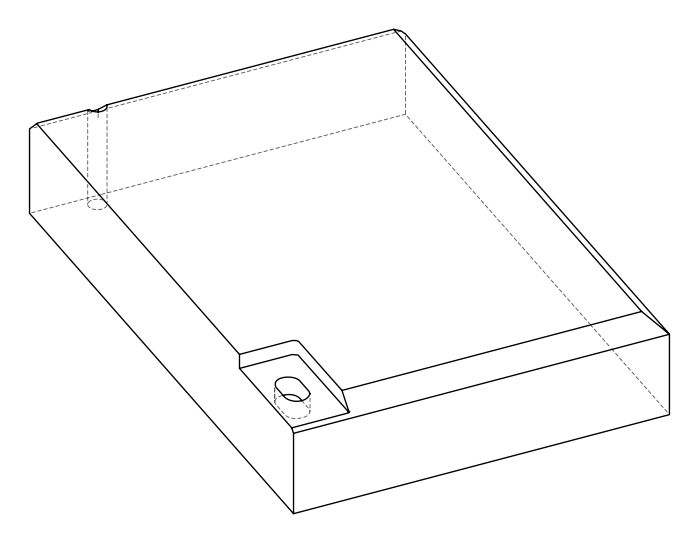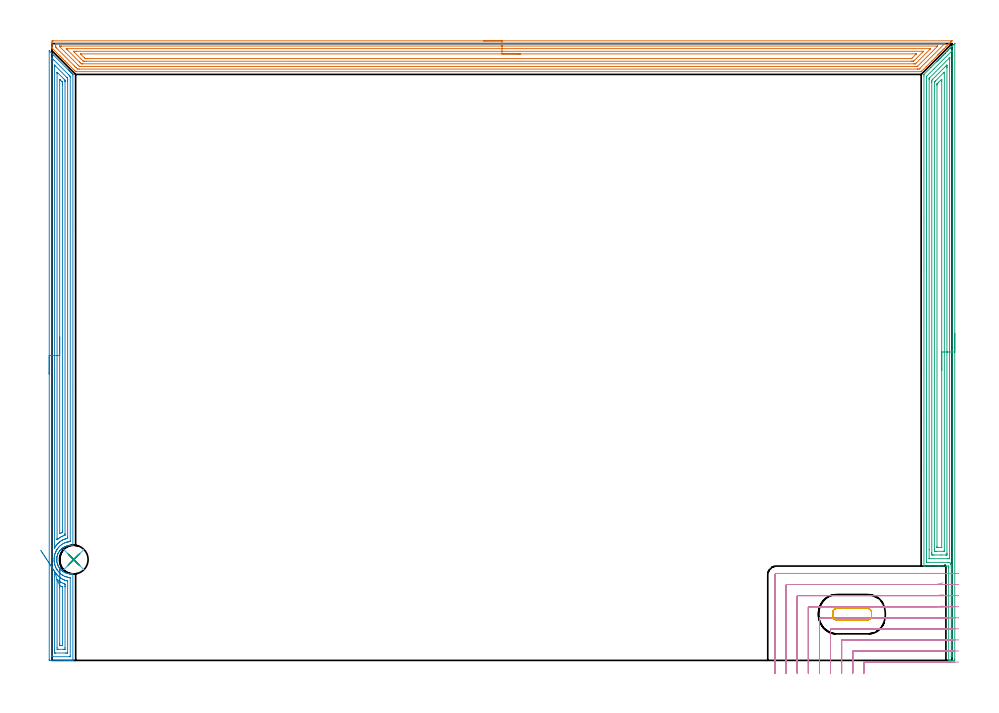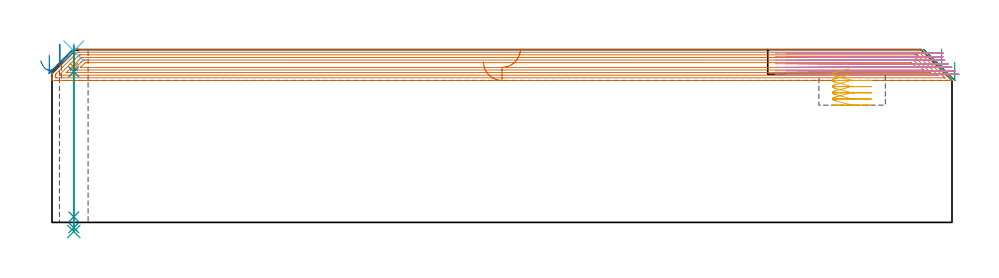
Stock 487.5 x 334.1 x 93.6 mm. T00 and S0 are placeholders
(PLAN: 9 operations, 6 tool changes, 66.6 min)
(1 AREA_MILL | FG_CHAMFER_SURFACE | UGT0205_001 | 23.13 min | 67967 mm3)
(2 AREA_MILL_1 | FG_CHAMFER_SURFACE_1 | UGT0205_001 | 13.1 min | 26355 mm3)
(3 AREA_MILL_2 | FG_CHAMFER_SURFACE_2 | UGT0205_001 | 14.36 min | 44492 mm3)
(4 MILL_CORNER_NOTCH_RECTANGULAR | CORNER_NOTCH_RECTANGULAR | UGT0201_007 | Follow Part, ap 2, ae 75% | 14.08 min | 61973 mm3)
(5 MILL_RECTANGULAR_POCKET | POCKET_RECTANGULAR_STRAIGHT | UGT0201_133 | Follow Part, ap 3.75, ae 75% | 1.02 min | 11432 mm3)
(6 SPOT_DRILL | STEP1HOLE | NXT0321_9005460120000 | 0.03 min | 2 mm3)
(7 DRILL_BLIND_HOLE_INTO_CENTER | STEP1HOLE | UGT0301_185 | 0.05 min | 215 mm3)
(8 GUN_DRILL_THROUGH_HOLE | STEP1HOLE | UGT0307_002 | 0.46 min | 2373 mm3)
(9 SPADE_DRILL_TO_ENLARGE_THROUGH_HOLE | STEP1HOLE | UGT0306_006 | 0.4 min | 14604 mm3)
(TOOL UGT0205_001 | Chamfer Mill 20 x 3 x 45 deg. | D20 FL50 Z2)
(TOOL UGT0201_007 | End Mill 8 mm | D8 FL19 Z4)
(TOOL UGT0201_133 | Carbide End Mill 15.0 | D15 FL30 Z4)
(TOOL NXT0321_9005460120000 | NC Spot Drill, 142deg, 12mm, Carbide, Uncoated | D12 PA142 FL30 Z2)
(TOOL UGT0301_185 | Twist Drill 6.3 mm | D6.3 PA118 FL61 Z2)
(TOOL UGT0307_002 | Gun Drill 6 mm | D6 PA130 FL24 Z1)
(TOOL UGT0306_006 | Spade Drill 15.5mm | D15.5 PA132 FL10 Z2)
(OP 1 AREA_MILL)
G17 G21 G94 G90
T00 M6
G54
G17 G0 G90 X233.75 Y335.6 S1061 M3
G43 Z103.6 H0
Z86.9
G94 G1 X233.788 Z86.028 F250.
X233.902 Z85.164
X234.091 Z84.312
X234.353 Z83.48
X234.687 Z82.674
X235.09 Z81.9
X235.559 Z81.164
X236.09 Z80.472
X236.679 Z79.829
X237.322 Z79.24
X238.014 Z78.708
X238.75 Z78.24
X239.524 Z77.837
X240.33 Z77.503
X241.162 Z77.241
X242.014 Z77.052
X242.878 Z76.938
X243.75 Z76.9
X487.471
X487.483 Y335.595 Z76.904
X487.471 Y335.573 Z76.925
X487.405 Y335.504 Z76.995
X487.389 Y335.489 Z77.01
X487.173 Y335.272 Z77.226
X487.071 Y335.17 Z77.328
X486.875 Y334.975 Z77.525
X486.777 Y334.877 Z77.623
X486.631 Y334.73 Z77.767
X486.577 Y334.676 Z77.822
X485.935 Y334.036 Z78.464
X485.751 Y333.85 Z78.647
X485.094 Y333.194 Z79.306
X484.871 Y332.97 Z79.527
X484.252 Y332.353 Z80.147
X484.194 Y332.294 Z80.205
X483.991 Y332.09 Z80.406
X483.411 Y331.512 Z80.988
X483.335 Y331.436 Z81.063
X483.11 Y331.21 Z81.286
X482.569 Y330.67 Z81.83
X482.23 Y330.33 Z82.166
X481.727 Y329.829 Z82.671
X481.512 Y329.613 Z82.885
X481.351 Y329.45 Z83.045
X481.191 Y329.292 Z83.206
X481.065 Y329.166 Z83.332
X480.91 Y329.01 Z83.485
X480.758 Y328.859 Z83.639
X480.618 Y328.719 Z83.779
X480.47 Y328.57 Z83.926
X480.324 Y328.425 Z84.072
X480.171 Y328.272 Z84.226
X480.03 Y328.13 Z84.366
X479.891 Y327.992 Z84.506
X479.724 Y327.826 Z84.672
X476.596 Y324.698 Z87.8
X473.467 Y321.571 Z90.928
X471.04 Y319.144 Z93.356
X470.836 Y318.947 Z93.553
X470.817 Y318.93 Z93.57
X470.782 Y318.907 Z93.593
X13.139 Y318.9 Z93.6
X12.798 Y318.906 Z93.592
X12.715 Y318.986 Z93.512
X12.369 Y319.33 Z93.169
X12.335 Y319.364 Z93.135
X12.245 Y319.454 Z93.043
X11.781 Y319.917 Z92.58
X8.848 Y322.85 Z89.646
X8.517 Y323.183 Z89.317
X8.292 Y323.408 Z89.092
X8.074 Y323.625 Z88.873
X7.968 Y323.73 Z88.766
X7.529 Y324.17 Z88.329
X7.088 Y324.61 Z87.886
X6.882 Y324.818 Z87.682
X6.835 Y324.864 Z87.635
X6.208 Y325.49 Z87.006
X5.995 Y325.705 Z86.795
X5.328 Y326.37 Z86.126
X5.154 Y326.546 Z85.954
X5.094 Y326.606 Z85.894
X4.449 Y327.25 Z85.247
X4.313 Y327.387 Z85.113
X0.178 Y331.521 Z80.978
X0.052 Y331.65 Z80.849
X0.01 Y331.694 Z80.803
X0.001 Y331.998 Z80.496
X0. Y332.351 Z80.149
Y333.76 Z78.736
Y334.29 Z78.207
Y334.64 Z77.857
X0.005 Y335.17 Z77.325
X0.01 Y335.591 Z76.905
X0.193 Y335.595 Z76.902
X0.625 Y335.6 Z76.9
X243.75
Y334.186 Z78.314
X483.3 Y334.185 Z78.315
X483.407 Y334.184 Z78.316
X483.563 Y334.179 Z78.321
X483.616 Y334.176 Z78.324
X483.605 Y334.163 Z78.337
X483.52 Y334.073 Z78.427
X483.399 Y333.95 Z78.55
X483.3 Y333.85 Z78.65
X470.216 Y320.771 Z91.729
X469.892 Y320.451 Z92.049
X469.767 Y320.333 Z92.167
X468.998 Y320.323 Z92.177
X468.884 Y320.322 Z92.178
X14.821 Y320.315 Z92.185
X14.033 Y320.32 Z92.18
X13.92 Y320.321 Z92.179
X13.139 Y321.017 Z91.483
X13.062 Y321.09 Z91.41
X12.245 Y321.905 Z90.595
X2.413 Y331.738 Z80.762
X2.023 Y332.138 Z80.362
X2.01 Y332.53 Z79.97
X2.003 Y332.933 Z79.567
X2.004 Y333.41 Z79.09
X2.009 Y333.807 Z78.693
X2.028 Y334.179 Z78.321
X2.413 Y334.184 Z78.316
X2.519 Y334.185 Z78.315
X243.75 Y334.186 Z78.314
Y332.772 Z79.729
X479.479 Y332.771
X479.57 Y332.77 Z79.73
X479.724 Y332.766 Z79.734
X479.753 Y332.764 Z79.736
X479.739 Y332.745 Z79.755
X479.724 Y332.726 Z79.774
X468.967 Y321.97 Z90.53
X468.791 Y321.803 Z90.697
X468.729 Y321.745 Z90.755
X468.58 Y321.741 Z90.759
X468.341 Y321.737 Z90.763
X468.104 Y321.736 Z90.764
X467.449
X15.82 Y321.729 Z90.771
X15.17 Y321.731 Z90.769
X14.926 Y321.734 Z90.766
X14.896 Y321.735 Z90.765
X14.862 Y321.763 Z90.737
X14.786 Y321.829 Z90.671
X14.636 Y321.97 Z90.53
X14.033 Y322.567 Z89.933
X4.2 Y332.399 Z80.101
X4.073 Y332.53 Z79.97
X4.033 Y332.575 Z79.925
X4.01 Y332.606 Z79.894
X4.008 Y332.629 Z79.871
Y332.719 Z79.781
X4.024 Y332.765 Z79.735
X4.078 Y332.767 Z79.733
X4.2 Y332.769 Z79.731
X4.849 Y332.771 Z79.729
X5.094
X243.75 Y332.772
Y331.357 Z81.143
X475.255 Y331.356 Z81.144
X475.555 Y331.355 Z81.145
X475.758 Y331.35 Z81.15
X475.883 Y331.345 Z81.155
X475.797 Y331.252 Z81.248
X475.729 Y331.183 Z81.317
X475.319 Y330.77 Z81.73
X468.104 Y323.557 Z88.943
X467.744 Y323.205 Z89.295
X467.706 Y323.17 Z89.33
X467.685 Y323.157 Z89.343
X467.652 Y323.155 Z89.345
X467.505 Y323.152 Z89.348
X467.211 Y323.15 Z89.35
X466.906
X16.714 Y323.143 Z89.357
X16.416 Y323.144 Z89.356
X16.119 Y323.147 Z89.353
X15.971 Y323.15 Z89.35
X15.899 Y323.162 Z89.338
X15.82 Y323.234 Z89.266
X15.319 Y323.73 Z88.77
X14.926 Y324.122 Z88.378
X8.279 Y330.77 Z81.73
X7.776 Y331.275 Z81.225
X7.715 Y331.343 Z81.157
X7.71 Y331.351 Z81.149
X7.721 Y331.352 Z81.148
X7.776 Y331.355 Z81.145
X8.073 Y331.357 Z81.143
X243.75
Y329.943 Z82.557
X471.734 Y329.942 Z82.558
X471.842 Y329.94 Z82.56
X472.022 Y329.934 Z82.566
X471.982 Y329.89 Z82.61
X471.835 Y329.737 Z82.763
X471.68 Y329.581 Z82.919
X467.211 Y325.113 Z87.387
X466.955 Y324.862 Z87.638
X466.696 Y324.61 Z87.89
X466.357 Y324.57 Z87.93
X466.317 Y324.568 Z87.932
X465.469 Y324.564 Z87.936
X465.423
X18.502 Y324.557 Z87.943
X17.66 Y324.559 Z87.941
X17.608 Y324.562 Z87.938
X16.9 Y324.61 Z87.89
X16.714 Y324.789 Z87.711
X16.008 Y325.49 Z87.01
X15.82 Y325.678 Z86.822
X12.245 Y329.255 Z83.245
X11.62 Y329.89 Z82.61
X12.196 Y329.938 Z82.562
X12.245 Y329.94 Z82.56
X13.085 Y329.943 Z82.557
X13.139
X243.75
Y328.529 Z83.971
X467.876
X468.104 Y328.527 Z83.973
X468.131 Y328.526 Z83.974
X468.154 Y328.523 Z83.977
X468.143 Y328.502 Z83.998
X468.129 Y328.482 Z84.018
X468.104 Y328.455 Z84.045
X466.166 Y326.518 Z85.982
X466.017 Y326.37 Z86.13
X465.717 Y326.08 Z86.42
X465.617 Y325.985 Z86.515
X465.423 Y325.983 Z86.517
X464.926 Y325.979 Z86.521
X19.396 Y325.971 Z86.529
X18.906 Y325.972 Z86.528
X18.502 Y325.974 Z86.526
X18.006 Y325.978 Z86.522
X17.608 Y326.341 Z86.159
X15.642 Y328.306 Z84.194
X15.442 Y328.526 Z83.974
X15.466 Y328.528 Z83.972
X15.516 Y328.529 Z83.971
X15.618
X243.75
X244.622 Z84.009
X245.487 Z84.123
X246.338 Z84.312
X247.17 Z84.574
X247.976 Z84.908
X248.75 Z85.311
X249.486 Z85.78
X250.178 Z86.311
X250.821 Z86.9
X251.41 Z87.543
X251.942 Z88.235
X252.41 Z88.971
X252.813 Z89.745
X253.147 Z90.551
X253.409 Z91.383
X253.598 Z92.235
X253.712 Z93.1
X253.75 Z93.971
G0 Z103.6
M5
M2
(OP 2 AREA_MILL_1)
G17 G21 G94 G90
T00 M6
G54
G17 G0 G90 X-1.5 Y155.1 S1061 M3
G43 Z103.6 H0
Z90.8
G94 G1 Y155.138 Z89.928 F250.
Y155.252 Z89.064
Y155.441 Z88.212
Y155.703 Z87.38
Y156.037 Z86.574
Y156.44 Z85.8
Y156.908 Z85.064
Y157.44 Z84.372
Y158.029 Z83.729
Y158.672 Z83.14
Y159.364 Z82.609
Y160.1 Z82.14
Y160.874 Z81.737
Y161.68 Z81.403
Y162.512 Z81.141
Y163.364 Z80.952
Y164.228 Z80.838
Y165.1 Z80.8
Y330.08
X-1.495 Y330.17 Z80.804
X-1.492 Y330.181 Z80.805
X-1.469 Y330.17 Z80.829
X0.857 Y327.843 Z83.156
X8.871 Y319.83 Z91.17
X8.915 Y319.787 Z91.212
X8.959 Y319.742 Z91.258
X9.168 Y319.533 Z91.467
X9.212 Y319.489 Z91.509
X9.257 Y319.444 Z91.556
X9.464 Y319.236 Z91.763
X9.509 Y319.192 Z91.807
X9.555 Y319.146 Z91.854
X9.761 Y318.939 Z92.06
X9.807 Y318.895 Z92.104
X9.853 Y318.848 Z92.152
X10.058 Y318.642 Z92.357
X10.104 Y318.597 Z92.401
X10.151 Y318.55 Z92.449
X10.355 Y318.346 Z92.654
X10.402 Y318.3 Z92.699
X10.448 Y318.252 Z92.747
X10.652 Y318.049 Z92.951
X10.699 Y318.002 Z92.996
X11.018 Y317.682 Z93.317
X11.294 Y317.408 Z93.591
X11.295 Y317.405 Z93.593
X11.296 Y317.398
X11.3 Y317.06 Z93.6
Y62.303
X11.295 Y62.293 Z93.594
X11.291 Y62.286 Z93.59
X11.083 Y62.303 Z93.383
X10.837 Y62.324 Z93.137
X10.393 Y62.342 Z92.693
X9.949 Y62.335 Z92.249
X9.505 Y62.302 Z91.805
X9.062 Y62.242 Z91.359
X8.915 Y62.214 Z91.21
X8.622 Y62.157 Z90.914
X8.419 Y62.105 Z90.709
X8.176 Y62.043 Z90.469
X7.731 Y61.903 Z90.03
X7.284 Y61.73 Z89.584
X6.844 Y61.533 Z89.143
X6.716 Y61.468 Z89.015
X6.614 Y61.41 Z88.913
X6.333 Y61.248 Z88.631
X6.238 Y61.187 Z88.536
X5.957 Y61.006 Z88.255
X5.898 Y60.963 Z88.196
X5.792 Y60.884 Z88.089
X5.499 Y60.669 Z87.799
X5.371 Y60.575 Z87.671
X5.304 Y60.516 Z87.603
X5.07 Y60.31 Z87.368
X4.755 Y60.003 Z87.053
X4.677 Y59.92 Z86.975
X4.454 Y59.682 Z86.753
X4.405 Y59.622 Z86.704
X4.182 Y59.348 Z86.481
X3.789 Y58.788 Z86.087
X3.531 Y58.353 Z85.828
X3.493 Y58.281 Z85.789
X3.295 Y57.91 Z85.594
X3.265 Y57.839 Z85.565
X3.104 Y57.451 Z85.402
X2.94 Y57.001 Z85.238
X2.807 Y56.544 Z85.105
X2.796 Y56.493 Z85.092
X2.765 Y56.36 Z85.062
X2.707 Y56.108 Z85.004
X2.632 Y55.662 Z84.931
X2.611 Y55.473 Z84.91
X2.594 Y55.296 Z84.888
X2.586 Y55.215 Z84.878
X2.583 Y55.152 Z84.874
X2.566 Y54.864 Z84.862
X2.565 Y54.835 Z84.86
X2.564 Y54.816 Z84.859
X2.561 Y54.768 Z84.857
X2.564 Y54.556 Z84.855
Y54.527 Z84.857
X2.565 Y54.321 Z84.86
X2.569 Y54.258 Z84.862
X2.576 Y54.115 Z84.876
X2.592 Y53.874 Z84.891
X2.647 Y53.428 Z84.945
X2.73 Y52.98 Z85.028
X2.84 Y52.534 Z85.137
X2.98 Y52.086 Z85.278
X3.073 Y51.831 Z85.37
X3.144 Y51.641 Z85.44
X3.171 Y51.577 Z85.466
X3.208 Y51.484 Z85.507
X3.216 Y51.465 Z85.515
X3.264 Y51.359 Z85.564
X3.296 Y51.293 Z85.593
X3.587 Y50.748 Z85.883
X3.627 Y50.683 Z85.924
X3.869 Y50.296 Z86.166
X4.174 Y49.854 Z86.472
X4.575 Y49.395 Z86.874
X4.986 Y48.961 Z87.286
X5.069 Y48.886 Z87.369
X5.295 Y48.7 Z87.593
X5.346 Y48.659 Z87.642
X5.419 Y48.597 Z87.718
X5.506 Y48.525 Z87.805
X5.956 Y48.187 Z88.256
X6.134 Y48.067 Z88.434
X6.485 Y47.861 Z88.785
X6.844 Y47.671 Z89.143
X7.284 Y47.47 Z89.584
X7.349 Y47.445 Z89.649
X7.731 Y47.296 Z90.03
X8.023 Y47.197 Z90.32
X8.091 Y47.174 Z90.389
X8.353 Y47.102 Z90.653
X8.454 Y47.078 Z90.754
X8.619 Y47.04 Z90.917
X9.062 Y46.958 Z91.359
X9.269 Y46.93 Z91.566
X9.507 Y46.898 Z91.804
X9.807 Y46.876 Z92.104
X9.95 Y46.865 Z92.247
X10.301 Y46.86 Z92.598
X10.394 Y46.858 Z92.691
X10.699 Y46.871 Z92.995
X10.839 Y46.876 Z93.134
X10.993 Y46.888 Z93.289
X11.216 Y46.901 Z93.51
X11.296 Y46.904 Z93.59
X11.3 Y46.66 Z93.6
Y0.179
X11.297 Y0.009 Z93.588
X11.285 Y0.006 Z93.576
X11.239 Y0.003 Z93.531
X10.82 Y0. Z93.12
X10.519 Z92.819
X9.807 Z92.102
X8.558 Z90.855
X7.13 Z89.426
X-1.167 Z81.13
X-1.492 Y0.01 Z80.806
X-1.499 Y0.333 Z80.799
Y0.345
X-1.5 Y165.1 Z80.8
X-0.086 Z82.214
X-0.085 Y326.077 Z82.215
X-0.083 Y326.157 Z82.217
X-0.079 Y326.299 Z82.221
X-0.007 Y326.246 Z82.293
X0.248 Y325.999 Z82.548
X0.885 Y325.365 Z83.185
X1.145 Y325.105 Z83.445
X9.19 Y317.06 Z91.49
X9.807 Y316.435 Z92.107
X9.869 Y316.369 Z92.169
X9.879 Y316.244 Z92.179
X9.883 Y316.166 Z92.183
X9.885 Y316.088 Z92.185
Y64.827
X9.883 Y64.669 Z92.183
X9.879 Y64.359 Z92.179
X9.846 Y64.34 Z92.146
X8.915 Y64.222 Z91.215
X8.801 Y64.206 Z91.101
X8.236 Y64.091 Z90.536
X8.066 Y64.047 Z90.366
X8.023 Y64.034 Z90.323
X7.388 Y63.833 Z89.688
X7.13 Y63.734 Z89.43
X6.75 Y63.578 Z89.05
X6.238 Y63.341 Z88.538
X6.143 Y63.293 Z88.443
X5.973 Y63.197 Z88.273
X5.346 Y62.8 Z87.646
X5.058 Y62.592 Z87.358
X4.667 Y62.303 Z86.967
X4.552 Y62.205 Z86.852
X4.454 Y62.117 Z86.754
X4.089 Y61.771 Z86.389
X3.733 Y61.41 Z86.033
X3.562 Y61.222 Z85.862
X3.245 Y60.833 Z85.545
X3.014 Y60.516 Z85.314
X2.874 Y60.311 Z85.174
X2.67 Y60.002 Z84.97
X2.526 Y59.766 Z84.826
X2.444 Y59.622 Z84.744
X2.212 Y59.186 Z84.512
X2.118 Y59.002 Z84.418
X1.996 Y58.728 Z84.296
X1.958 Y58.638 Z84.258
X1.932 Y58.573 Z84.232
X1.778 Y58.174 Z84.078
X1.689 Y57.923 Z83.989
X1.66 Y57.834 Z83.96
X1.485 Y57.233 Z83.785
X1.417 Y56.94 Z83.717
X1.325 Y56.5 Z83.625
X1.251 Y56.046 Z83.551
X1.213 Y55.718 Z83.513
X1.185 Y55.452 Z83.485
X1.168 Y55.152 Z83.468
X1.155 Y54.883 Z83.455
X1.156 Y54.258 Z83.456
X1.171 Y53.973 Z83.471
X1.192 Y53.663 Z83.492
X1.225 Y53.365 Z83.525
X1.276 Y52.974 Z83.576
X1.369 Y52.471 Z83.669
X1.521 Y51.834 Z83.821
X1.599 Y51.577 Z83.899
X1.778 Y51.026 Z84.078
X1.888 Y50.72 Z84.188
X1.902 Y50.683 Z84.202
X1.993 Y50.467 Z84.293
X2.205 Y50.031 Z84.505
X2.331 Y49.789 Z84.631
X2.45 Y49.57 Z84.75
X2.67 Y49.198 Z84.97
X2.785 Y49.01 Z85.085
X2.813 Y48.967 Z85.113
X2.863 Y48.895 Z85.163
X3.422 Y48.142 Z85.722
X3.544 Y48.001 Z85.844
X3.562 Y47.982 Z85.862
X3.985 Y47.535 Z86.285
X4.187 Y47.323 Z86.487
X4.42 Y47.107 Z86.72
X4.454 Y47.079 Z86.754
X4.621 Y46.94 Z86.921
X5.346 Y46.394 Z87.646
X5.617 Y46.214 Z87.917
X6.238 Y45.866 Z88.538
X6.902 Y45.548 Z89.202
X7.13 Y45.459 Z89.43
X7.5 Y45.32 Z89.8
X8.023 Y45.166 Z90.323
X8.233 Y45.109 Z90.533
X8.915 Y44.978 Z91.215
X9.312 Y44.922 Z91.612
X9.807 Y44.866 Z92.107
X9.867 Y44.859 Z92.167
X9.879 Y44.847 Z92.179
X9.882 Y44.768 Z92.182
X9.884 Y44.663 Z92.184
X9.885 Y44.505 Z92.185
X9.886 Y44.426 Z92.186
X9.885 Y2.334 Z92.185
X9.884 Y2.255 Z92.184
X9.88 Y2.097 Z92.18
X9.877 Y2.009 Z92.177
X9.858 Y2.007 Z92.158
X9.807 Y2.004 Z92.107
X9.327 Y2. Z91.627
X0.405 Z82.705
X-0.007 Y2.004 Z82.293
X-0.065 Y2.007 Z82.235
X-0.076 Y2.009 Z82.224
X-0.08 Y2.071 Z82.22
X-0.083 Y2.176 Z82.217
X-0.086 Y2.492 Z82.214
Y165.1
X1.328 Z83.628
X1.329 Y321.53 Z83.629
X1.33 Y321.978 Z83.63
X1.334 Y322.423 Z83.634
X1.336 Y322.452 Z83.636
X1.371 Y322.423 Z83.671
X1.778 Y322.022 Z84.078
X8.023 Y315.778 Z90.323
X8.274 Y315.523 Z90.574
X8.399 Y315.394 Z90.699
X8.459 Y315.33 Z90.759
X8.464 Y315.272 Z90.764
X8.469 Y314.825 Z90.769
X8.471 Y314.379 Z90.771
Y313.929
Y67.217
X8.47 Y66.773 Z90.77
X8.467 Y66.327 Z90.767
X8.465 Y66.181 Z90.765
X8.339 Y66.146 Z90.639
X8.023 Y66.065 Z90.323
X7.875 Y66.027 Z90.175
X7.356 Y65.879 Z89.656
X7.184 Y65.825 Z89.484
X7.13 Y65.805 Z89.43
X6.542 Y65.575 Z88.842
X6.238 Y65.446 Z88.538
X5.924 Y65.3 Z88.224
X5.69 Y65.185 Z87.99
X5.33 Y64.985 Z87.63
X4.796 Y64.643 Z87.096
X4.454 Y64.402 Z86.754
X4.274 Y64.272 Z86.574
X4.034 Y64.091 Z86.334
X3.779 Y63.874 Z86.079
X3.562 Y63.678 Z85.862
X3.314 Y63.445 Z85.614
X3.067 Y63.197 Z85.367
X2.67 Y62.774 Z84.97
X2.457 Y62.516 Z84.757
X2.286 Y62.303 Z84.586
X2.073 Y62.008 Z84.373
X1.778 Y61.59 Z84.078
X1.705 Y61.482 Z84.005
X1.659 Y61.41 Z83.959
X1.427 Y61.036 Z83.727
X1.361 Y60.933 Z83.661
X1.346 Y60.91 Z83.646
X1.335 Y60.934 Z83.635
X1.333 Y60.961 Z83.633
X1.329 Y61.41 Z83.629
Y61.651
X1.328 Y165.1 Z83.628
X2.743 Z85.043
Y317.954
X2.745 Y318.319 Z85.045
X2.747 Y318.502 Z85.047
X2.749 Y318.577 Z85.049
X2.801 Y318.538 Z85.101
X3.396 Y317.954 Z85.696
X6.238 Y315.112 Z88.538
X6.962 Y314.379 Z89.262
X7.05 Y314.271 Z89.35
X7.053 Y314.173 Z89.353
X7.055 Y313.968 Z89.355
X7.057 Y313.558 Z89.357
Y313.485
Y68.561
X7.055 Y68.15 Z89.355
X7.053 Y67.945 Z89.353
X7.05 Y67.85 Z89.35
X6.978 Y67.819 Z89.278
X6.569 Y67.667 Z88.869
X6.331 Y67.574 Z88.631
X6.238 Y67.536 Z88.538
X5.708 Y67.304 Z88.008
X5.346 Y67.133 Z87.646
X5.11 Y67.01 Z87.41
X4.694 Y66.773 Z86.994
X4.546 Y66.681 Z86.846
X4.454 Y66.621 Z86.754
X4.011 Y66.323 Z86.311
X3.562 Y66.004 Z85.862
X3.49 Y65.951 Z85.79
X3.394 Y65.879 Z85.694
X3.169 Y65.692 Z85.469
X2.999 Y65.549 Z85.299
X2.772 Y65.356 Z85.072
X2.753 Y65.34 Z85.053
X2.75 Y65.381 Z85.05
X2.747 Y65.522 Z85.047
X2.743 Y65.805 Z85.043
Y65.879
Y165.1
X4.157 Z86.457
X4.158 Y314.675 Z86.458
X4.16 Y314.717 Z86.46
X4.162 Y314.728 Z86.462
X4.245 Y314.651 Z86.545
X4.384 Y314.517 Z86.684
X4.454 Y314.448 Z86.754
X5.346 Y313.556 Z87.646
X5.417 Y313.485 Z87.717
X5.488 Y313.411 Z87.788
X5.626 Y313.263 Z87.926
X5.636 Y313.194 Z87.936
X5.642 Y312.591 Z87.942
X5.643 Y312.293 Z87.943
Y311.697
Y70.051
X5.638 Y69.455 Z87.938
X5.636 Y69.387 Z87.936
X5.566 Y69.349 Z87.866
X5.489 Y69.311 Z87.789
X5.346 Y69.244 Z87.646
X4.884 Y69.023 Z87.184
X4.454 Y68.795 Z86.754
X4.302 Y68.713 Z86.602
X4.229 Y68.677 Z86.529
X4.163 Y68.65 Z86.463
X4.159 Y68.711 Z86.459
X4.158 Y68.76 Z86.458
X4.157 Y165.1 Z86.457
Y165.972 Z86.495
Y166.836 Z86.609
Y167.688 Z86.798
Y168.52 Z87.06
Y169.326 Z87.394
Y170.1 Z87.797
Y170.836 Z88.265
Y171.528 Z88.796
Y172.171 Z89.386
Y172.76 Z90.029
Y173.292 Z90.721
Y173.76 Z91.457
Y174.163 Z92.231
Y174.497 Z93.037
Y174.759 Z93.869
Y174.948 Z94.72
Y175.062 Z95.585
Y175.1 Z96.457
G0 Z103.6
X-6.118 Y59.656
Z87.59
G1 X-5.869 Y59.278 Z86.844
X-5.586 Y58.847 Z86.14
X-5.27 Y58.366 Z85.485
X-4.924 Y57.839 Z84.881
X-4.551 Y57.27 Z84.335
X-4.153 Y56.663 Z83.851
X-3.733 Y56.024 Z83.431
X-3.295 Y55.357 Z83.08
X-2.841 Y54.666 Z82.8
X-2.376 Y53.958 Z82.593
X-1.903 Y53.237 Z82.46
X-1.425 Y52.509 Z82.403
X-0.946 Y51.78 Z82.422
X-0.47 Y51.055 Z82.518
X-0.001 Y50.34 Z82.688
X0.459 Y49.64 Z82.932
X0.905 Y48.96 Z83.248
X1.334 Y48.306 Z83.634
X1.778 Y47.615 Z84.078
X2.145 Y47.107 Z84.445
X2.369 Y46.809 Z84.669
X2.67 Y46.442 Z84.97
X2.874 Y46.214 Z85.174
X3.208 Y45.859 Z85.508
X3.562 Y45.517 Z85.862
X3.79 Y45.32 Z86.09
X4.454 Y44.802 Z86.754
X4.664 Y44.642 Z86.964
X4.98 Y44.426 Z87.28
X5.346 Y44.215 Z87.646
X5.825 Y43.946 Z88.125
X6.238 Y43.752 Z88.538
X6.39 Y43.684 Z88.69
X6.747 Y43.532 Z89.047
X7.13 Y43.395 Z89.43
X7.338 Y43.324 Z89.638
X8.023 Y43.135 Z90.323
X8.427 Y43.036 Z90.727
X8.465 Y43.026 Z90.765
X8.467 Y42.987 Z90.767
X8.47 Y42.908 Z90.77
X8.471 Y42.788 Z90.771
Y42.638
Y4.201
X8.469 Y4.089 Z90.769
X8.467 Y4.033 Z90.767
X8.465 Y4.014 Z90.765
X8.423 Y4.01 Z90.723
X8.221 Y4.002 Z90.521
X8.023 Y4.001 Z90.323
X7.331 Y4. Z89.631
X1.778 Y4.001 Z84.078
X1.577 Y4.002 Z83.877
X1.443 Y4.006 Z83.743
X1.342 Y4.01 Z83.642
X1.335 Y4.052 Z83.635
X1.333 Y4.201 Z83.633
X1.33 Y4.65 Z83.63
X1.329 Y5.095 Z83.629
X1.328 Y5.545 Z83.628
X1.329 Y48.166 Z83.629
X1.33 Y48.211 Z83.63
X1.332 Y48.269 Z83.632
X1.334 Y48.306 Z83.634
X2.75 Y43.842 Z85.05
X2.871 Y43.748 Z85.171
X3.146 Y43.532 Z85.446
X3.562 Y43.211 Z85.862
X3.884 Y42.966 Z86.184
X4.339 Y42.638 Z86.639
X4.454 Y42.567 Z86.754
X4.633 Y42.459 Z86.933
X5.346 Y42.072 Z87.646
X6.034 Y41.744 Z88.334
X6.238 Y41.664 Z88.538
X6.825 Y41.438 Z89.125
X7.047 Y41.353 Z89.347
X7.05 Y41.26 Z89.35
X7.053 Y40.85 Z89.353
X7.057 Y40.03 Z89.357
Y39.956
Y6.883
X7.052 Y6.067 Z89.352
X7.051 Y6.016 Z89.351
X7.008 Y6.01 Z89.308
X6.899 Y6.006 Z89.199
X6.679 Y6.002 Z88.979
X6.238 Y6. Z88.538
X3.562 Z85.862
X3.117 Y6.002 Z85.417
X2.9 Y6.005 Z85.2
X2.792 Y6.01 Z85.092
X2.749 Y6.015 Z85.049
X2.743 Y6.883 Z85.043
Y43.458
X2.75 Y43.842 Z85.05
X4.164 Y40.538 Z86.464
X4.454 Y40.398 Z86.754
X5.345 Y39.956 Z87.645
X5.612 Y39.822 Z87.912
X5.637 Y39.807 Z87.937
X5.639 Y39.791 Z87.939
X5.641 Y39.748 Z87.941
X5.643 Y39.659 Z87.943
X5.642 Y8.67 Z87.942
X5.641 Y8.375 Z87.941
X5.636 Y8.076 Z87.936
X5.632 Y8.009 Z87.932
X5.597 Y8.007 Z87.897
X5.513 Y8.003 Z87.813
X5.346 Y8.001 Z87.646
X5.123 Y8. Z87.423
X4.454 Y8.002 Z86.754
X4.227 Y8.004 Z86.527
X4.171 Y8.01 Z86.471
X4.164 Y8.026 Z86.464
X4.161 Y8.07 Z86.461
X4.158 Y8.67 Z86.458
X4.157 Y8.968 Z86.457
Y39.36
X4.158 Y39.956 Z86.458
X4.16 Y40.251 Z86.46
X4.164 Y40.538 Z86.464
X4.176 Y41.409 Z86.514
X4.187 Y42.272 Z86.639
X4.199 Y43.121 Z86.84
X4.21 Y43.949 Z87.113
X4.221 Y44.75 Z87.458
X4.231 Y45.519 Z87.871
X4.241 Y46.248 Z88.35
X4.251 Y46.933 Z88.89
X4.259 Y47.568 Z89.488
X4.267 Y48.148 Z90.14
X4.274 Y48.67 Z90.839
X4.28 Y49.129 Z91.581
X4.286 Y49.521 Z92.36
X4.29 Y49.844 Z93.17
X4.293 Y50.095 Z94.006
X4.296 Y50.272 Z94.86
X4.297 Y50.374 Z95.727
X4.298 Y50.4 Z96.599
G0 Z103.6
M5
M2
(OP 3 AREA_MILL_2)
G17 G21 G94 G90
T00 M6
G54
G17 G0 G90 X489. Y177.05 S1061 M3
G43 Z103.6 H0
Z86.9
G94 G1 Y177.012 Z86.028 F250.
Y176.898 Z85.163
Y176.709 Z84.312
Y176.447 Z83.48
Y176.113 Z82.674
Y175.71 Z81.9
Y175.241 Z81.164
Y174.71 Z80.472
Y174.121 Z79.829
Y173.478 Z79.24
Y172.786 Z78.708
Y172.05 Z78.24
Y171.276 Z77.837
Y170.47 Z77.503
Y169.638 Z77.241
Y168.786 Z77.052
Y167.922 Z76.938
Y167.05 Z76.9
Y0.606
X488.998 Y0.377 Z76.902
X488.991 Y0.003 Z76.905
X488.883 Y0. Z77.014
X487.69 Z78.206
X487.061 Z78.838
X486.558 Z79.341
X486.154 Z79.745
X485.864 Z80.035
X485.781 Y0.002 Z80.111
X485.703 Y0.01 Z80.188
X485.7 Y0.159 Z80.2
Y50.137
Y50.384 Z80.192
X485.697 Y50.385
X485.696 Y50.387 Z80.194
X485.7 Y50.456 Z80.199
Y50.461 Z80.2
X485.697 Y50.584 Z80.196
Y51.003
Y51.1 Z80.197
X480.65 Z85.244
X479.909 Z85.991
X472.662 Z93.237
X472.306 Y51.11 Z93.592
X472.3 Y51.476 Z93.6
Y316.538
X472.307 Y317.4 Z93.593
X472.332 Y317.43 Z93.568
X476.03 Y321.131 Z89.868
X479.195 Y324.296 Z86.702
X479.33 Y324.432 Z86.566
X479.469 Y324.57 Z86.429
X479.629 Y324.73 Z86.268
X479.77 Y324.872 Z86.126
X479.915 Y325.016 Z85.983
X480.063 Y325.164 Z85.835
X480.21 Y325.312 Z85.685
X480.361 Y325.462 Z85.537
X480.497 Y325.598 Z85.401
X480.648 Y325.75 Z85.248
X480.807 Y325.908 Z85.09
X480.931 Y326.032 Z84.967
X481.09 Y326.192 Z84.805
X481.598 Y326.698 Z84.302
X481.849 Y326.95 Z84.049
X481.97 Y327.072 Z83.926
X482.312 Y327.412 Z83.588
X482.517 Y327.617 Z83.383
X482.741 Y327.842 Z83.157
X482.85 Y327.952 Z83.046
X483.29 Y328.39 Z82.61
X483.73 Y328.832 Z82.166
X483.932 Y329.032 Z81.967
X484.001 Y329.101 Z81.899
X484.61 Y329.712 Z81.286
X484.825 Y329.924 Z81.075
X484.845 Y329.945 Z81.055
X485.49 Y330.591 Z80.407
X485.689 Y330.789 Z80.211
X485.717 Y330.817 Z80.183
X486.37 Y331.471 Z79.527
X486.534 Y331.634 Z79.366
X486.609 Y331.709 Z79.291
X487.25 Y332.351 Z78.647
X487.378 Y332.478 Z78.521
X487.502 Y332.602 Z78.398
X487.69 Y332.791 Z78.208
X487.798 Y332.899 Z78.099
X488.394 Y333.494 Z77.505
X488.57 Y333.671 Z77.328
X488.989 Y334.089 Z76.91
X488.997 Y334.092 Z76.902
X489. Y334.089 Z76.9
Y167.05
X487.586 Z78.314
Y2.323
X487.584 Y2.143 Z78.316
X487.581 Y2.054 Z78.319
X487.579 Y2.018 Z78.321
X487.381 Y2.009 Z78.519
X487.192 Y2.003 Z78.708
X487.13 Y2.009 Z78.77
X487.121 Y2.012 Z78.779
X487.119 Y2.031 Z78.781
X487.116 Y2.08 Z78.784
X487.115 Y2.391 Z78.785
X487.114 Y2.78 Z78.786
X487.115 Y50.274 Z78.785
X487.114 Y50.584 Z78.786
X487.11 Y50.973 Z78.79
X487.106 Y51.175 Z78.794
X487.082 Y51.476 Z78.818
X487.011 Y51.824 Z78.889
X486.924 Y52.082 Z78.976
X486.81 Y52.336 Z79.09
X486.792 Y52.368 Z79.108
X486.767 Y52.412 Z79.133
X486.521 Y52.716 Z79.379
X486.252 Y52.934 Z79.648
X485.93 Y53.063 Z79.97
X485.749 Y53.089 Z80.151
X485.569 Y53.093 Z80.331
X485.209 Y53.099 Z80.691
X474.49 Y53.1 Z91.41
X473.765 Y53.104 Z92.135
X473.741 Y53.11 Z92.159
X473.721 Y53.148 Z92.179
X473.714 Y54.153 Z92.186
Y315.645
X473.716 Y316.039 Z92.184
X473.718 Y316.235 Z92.182
X473.721 Y316.332 Z92.179
X473.73 Y316.368 Z92.17
X473.752 Y316.394 Z92.148
X473.889 Y316.538 Z92.011
X477.686 Y320.337 Z88.214
X487.366 Y330.016 Z78.534
X487.485 Y330.132 Z78.415
X487.564 Y330.207 Z78.336
X487.574 Y330.215 Z78.326
X487.579 Y330.176 Z78.321
X487.584 Y330.032 Z78.316
X487.585 Y329.924 Z78.315
X487.586 Y329.784 Z78.314
Y167.05
X486.172 Z79.728
X486.171 Y55.693 Z79.729
X486.169 Y55.046 Z79.731
X485.89 Y55.086 Z80.01
X485.05 Y55.099 Z80.85
X484.997 Y55.1 Z80.903
X475.317 Z90.583
X475.177 Y55.106 Z90.723
X475.144 Y55.11 Z90.756
X475.135 Y55.123 Z90.765
X475.131 Y55.148 Z90.769
X475.129 Y55.176 Z90.771
X475.128 Y59.968 Z90.772
X475.129 Y314.753 Z90.771
Y314.997
X475.133 Y315.243 Z90.767
X475.135 Y315.31 Z90.765
X475.154 Y315.343 Z90.746
X475.211 Y315.405 Z90.689
X475.37 Y315.571 Z90.53
X475.407 Y315.608 Z90.493
X486.154 Y326.355 Z79.746
X486.162 Y326.359 Z79.738
X486.166 Y326.358 Z79.734
X486.168 Y326.355 Z79.732
X486.171 Y326.192 Z79.729
Y326.11
X486.172 Y167.05 Z79.728
X484.757 Z81.143
Y58.02
X484.755 Y57.723 Z81.145
X484.752 Y57.133 Z81.148
X484.742 Y57.11 Z81.158
X484.707 Y57.106 Z81.193
X484.631 Y57.103 Z81.269
X484.477 Y57.101 Z81.423
X484.17 Y57.1 Z81.73
X481.53 Z84.37
X477.745 Z88.155
X477.13 Y57.102 Z88.77
X476.86 Y57.105 Z89.04
X476.55 Y57.119 Z89.35
X476.546 Y57.424 Z89.354
X476.544 Y57.723 Z89.356
X476.543 Y58.319 Z89.357
Y312.968
X476.544 Y313.563 Z89.356
X476.546 Y313.86 Z89.354
X476.55 Y314.158 Z89.35
X476.557 Y314.296 Z89.343
X477.066 Y314.818 Z88.834
X484.155 Y321.907 Z81.745
X484.6 Y322.348 Z81.3
X484.661 Y322.407 Z81.239
X484.739 Y322.479 Z81.161
X484.75 Y322.378 Z81.15
X484.754 Y322.192 Z81.146
X484.756 Y321.892 Z81.144
X484.757 Y321.297 Z81.143
Y321.
Y167.05
X483.343 Z82.557
X483.342 Y59.4 Z82.558
X483.339 Y59.292 Z82.561
X483.333 Y59.11 Z82.567
X483.29 Y59.108 Z82.61
X482.811 Y59.101 Z83.089
X478.89 Z87.01
X478.41 Y59.103 Z87.49
X478.01 Y59.11 Z87.89
X477.964 Y59.508 Z87.936
X477.961 Y59.558 Z87.939
X477.957 Y60.401 Z87.943
Y60.455
Y313.022
X477.958 Y313.076 Z87.942
X477.961 Y313.184 Z87.939
X477.964 Y313.252 Z87.936
X477.976 Y313.268 Z87.924
X478.01 Y313.308 Z87.89
X478.283 Y313.584 Z87.617
X478.558 Y313.86 Z87.342
X483.021 Y318.322 Z82.879
X483.157 Y318.457 Z82.743
X483.29 Y318.585 Z82.61
X483.328 Y318.619 Z82.572
X483.336 Y318.484 Z82.564
X483.341 Y318.376 Z82.559
X483.343 Y318.322 Z82.557
Y167.05
X481.929 Z83.971
Y61.192
X481.928 Y61.141 Z83.972
X481.925 Y61.118 Z83.975
X481.923 Y61.112 Z83.977
X481.91 Y61.11 Z83.99
X481.719 Y61.101 Z84.181
X479.96 Y61.1 Z85.94
X479.77 Y61.101 Z86.13
X479.58 Y61.105 Z86.32
X479.453 Y61.11 Z86.447
X479.378 Y61.118 Z86.522
X479.376 Y61.159 Z86.524
X479.374 Y61.293 Z86.526
X479.372 Y61.697 Z86.528
Y311.587
X479.375 Y312.075 Z86.525
X479.378 Y312.175 Z86.522
X479.38 Y312.221 Z86.52
X479.41 Y312.254 Z86.49
X479.5 Y312.349 Z86.4
X479.77 Y312.622 Z86.13
X479.941 Y312.794 Z85.959
X481.714 Y314.566 Z84.186
X481.903 Y314.753 Z83.997
X481.911 Z83.989
X481.922 Z83.978
X481.926 Y314.511 Z83.974
X481.928 Y314.349 Z83.972
X481.929 Y313.86 Z83.971
Y313.456
Y167.05
Y166.178 Z84.009
Y165.313 Z84.123
Y164.462 Z84.312
Y163.63 Z84.574
Y162.824 Z84.908
Y162.05 Z85.311
Y161.314 Z85.78
Y160.622 Z86.311
Y159.979 Z86.9
Y159.39 Z87.543
Y158.858 Z88.235
Y158.39 Z88.971
Y157.987 Z89.745
Y157.653 Z90.551
Y157.391 Z91.383
Y157.202 Z92.235
Y157.088 Z93.1
Y157.05 Z93.971
G0 Z103.6
M5
M2
(OP 4 MILL_CORNER_NOTCH_RECTANGULAR)
G17 G21 G94 G90
T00 M6
G54
G17 G0 G90 X482.601 Y-0.797 S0 M3
G43 Z103.6 H0
Z91.686
G94 G1 X479.602 Y-0.881 F250.
G2 X478.252 Y-0.9 R48. F500.
G1 X440.096
G3 X439.7 Y-1.296 R0.4
G1 Y-4.
Y-7. F250.
G0 Z103.6
X482.698 Y5.228
Z91.686
G1 X479.7 Y5.125
G2 X478.252 Y5.1 R42. F500.
G1 X434.096
G3 X433.7 Y4.704 R0.4
G1 Y-4.
Y-7. F250.
G0 Z103.6
X482.698 Y11.25
Z91.686
G1 X479.7 Y11.129
G2 X478.252 Y11.1 R36. F500.
G1 X428.096
G3 X427.7 Y10.704 R0.4
G1 Y-4.
Y-7. F250.
G0 Z103.6
X482.697 Y17.28
Z91.686
G1 X479.7 Y17.135
G2 X478.252 Y17.1 R30. F500.
G1 X422.096
G3 X421.7 Y16.704 R0.4
G1 Y-4.
Y-7. F250.
G0 Z103.6
X482.695 Y23.325
Z91.686
G1 X479.7 Y23.144
G2 X478.252 Y23.1 R24. F500.
G1 X416.096
G3 X415.7 Y22.704 R0.4
G1 Y-4.
Y-7. F250.
G0 Z103.6
X482.69 Y29.4
Z91.686
G1 X479.7 Y29.158
G2 X478.252 Y29.1 R18. F500.
G1 X410.097
G3 X409.7 Y28.703 R0.4
G1 Y-4.
Y-7. F250.
G0 Z103.6
X482.678 Y35.55
Z91.686
G1 X479.7 Y35.188
G2 X478.252 Y35.1 R12. F500.
G1 X404.097
G3 X403.7 Y34.703 R0.4
G1 Y-4.
Y-7. F250.
G0 Z103.6
X482.611 Y42.002
Z91.686
G1 X479.7 Y41.277
G2 X478.252 Y41.1 R6. F500.
G1 X398.097
G3 X397.7 Y40.703 R0.4
G1 Y-4.
Y-7. F250.
G0 Z103.6
X481.252 Y47.1
Z91.686
G1 X478.252
X392.4 F500.
G3 X391.7 Y46.4 R0.7
G1 Y-4.
Y-7. F250.
G0 Z103.6
X482.597 Y-0.9
Z89.771
G1 X479.597
X440.096 F500.
G3 X439.7 Y-1.296 R0.4
G1 Y-4.
Y-7. F250.
G0 Z103.6
X482.7 Y5.102
Z89.771
G1 X479.7 Y5.1
X479.666 F500.
X434.096
G3 X433.7 Y4.704 R0.4
G1 Y-4.
Y-7. F250.
G0 Z103.6
X482.7 Y11.103
Z89.771
G1 X479.7 Y11.1
X479.666 F500.
X428.096
G3 X427.7 Y10.704 R0.4
G1 Y-4.
Y-7. F250.
G0 Z103.6
X482.7 Y17.103
Z89.771
G1 X479.7 Y17.1
X479.666 F500.
X422.096
G3 X421.7 Y16.704 R0.4
G1 Y-4.
Y-7. F250.
G0 Z103.6
X482.7 Y23.104
Z89.771
G1 X479.7 Y23.1
X479.666 F500.
X416.096
G3 X415.7 Y22.704 R0.4
G1 Y-4.
Y-7. F250.
G0 Z103.6
X482.7 Y29.106
Z89.771
G1 X479.7 Y29.1
X479.666 F500.
X410.097
G3 X409.7 Y28.703 R0.4
G1 Y-4.
Y-7. F250.
G0 Z103.6
X482.7 Y35.109
Z89.771
G1 X479.7 Y35.1
X479.666 F500.
X404.097
G3 X403.7 Y34.703 R0.4
G1 Y-4.
Y-7. F250.
G0 Z103.6
X482.7 Y41.117
Z89.771
G1 X479.7 Y41.1
X479.666 F500.
X398.097
G3 X397.7 Y40.703 R0.4
G1 Y-4.
Y-7. F250.
G0 Z103.6
X482.666 Y47.1
Z89.771
G1 X479.666
X392.4 F500.
G3 X391.7 Y46.4 R0.7
G1 Y-4.
Y-7. F250.
G0 Z103.6
X483.44 Y-0.9
Z87.857
G1 X480.44
X440.096 F500.
G3 X439.7 Y-1.296 R0.4
G1 Y-4.
Y-7. F250.
G0 Z103.6
X483.543 Y5.1
Z87.857
G1 X480.543
X434.096 F500.
G3 X433.7 Y4.704 R0.4
G1 Y-4.
Y-7. F250.
G0 Z103.6
X483.543 Y11.1
Z87.857
G1 X480.543
X428.096 F500.
G3 X427.7 Y10.704 R0.4
G1 Y-4.
Y-7. F250.
G0 Z103.6
X483.543 Y17.1
Z87.857
G1 X480.543
X422.096 F500.
G3 X421.7 Y16.704 R0.4
G1 Y-4.
Y-7. F250.
G0 Z103.6
X483.543 Y23.1
Z87.857
G1 X480.543
X416.096 F500.
G3 X415.7 Y22.704 R0.4
G1 Y-4.
Y-7. F250.
G0 Z103.6
X483.543 Y29.1
Z87.857
G1 X480.543
X410.097 F500.
G3 X409.7 Y28.703 R0.4
G1 Y-4.
Y-7. F250.
G0 Z103.6
X483.543 Y35.1
Z87.857
G1 X480.543
X404.097 F500.
G3 X403.7 Y34.703 R0.4
G1 Y-4.
Y-7. F250.
G0 Z103.6
X483.543 Y41.1
Z87.857
G1 X480.543
X398.097 F500.
G3 X397.7 Y40.703 R0.4
G1 Y-4.
Y-7. F250.
G0 Z103.6
X483.543 Y47.1
Z87.857
G1 X480.543
X392.4 F500.
G3 X391.7 Y46.4 R0.7
G1 Y-4.
Y-7. F250.
G0 Z103.6
X485.354 Y-0.9
Z85.943
G1 X482.354
X440.096 F500.
G3 X439.7 Y-1.296 R0.4
G1 Y-4.
Y-7. F250.
G0 Z103.6
X485.457 Y5.1
Z85.943
G1 X482.457
X434.096 F500.
G3 X433.7 Y4.704 R0.4
G1 Y-4.
Y-7. F250.
G0 Z103.6
X485.457 Y11.1
Z85.943
G1 X482.457
X428.096 F500.
G3 X427.7 Y10.704 R0.4
G1 Y-4.
Y-7. F250.
G0 Z103.6
X485.457 Y17.1
Z85.943
G1 X482.457
X422.096 F500.
G3 X421.7 Y16.704 R0.4
G1 Y-4.
Y-7. F250.
G0 Z103.6
X485.457 Y23.1
Z85.943
G1 X482.457
X416.096 F500.
G3 X415.7 Y22.704 R0.4
G1 Y-4.
Y-7. F250.
G0 Z103.6
X485.457 Y29.1
Z85.943
G1 X482.457
X410.097 F500.
G3 X409.7 Y28.703 R0.4
G1 Y-4.
Y-7. F250.
G0 Z103.6
X485.457 Y35.1
Z85.943
G1 X482.457
X404.097 F500.
G3 X403.7 Y34.703 R0.4
G1 Y-4.
Y-7. F250.
G0 Z103.6
X485.457 Y41.1
Z85.943
G1 X482.457
X398.097 F500.
G3 X397.7 Y40.703 R0.4
G1 Y-4.
Y-7. F250.
G0 Z103.6
X485.457 Y47.1
Z85.943
G1 X482.457
X392.4 F500.
G3 X391.7 Y46.4 R0.7
G1 Y-4.
Y-7. F250.
G0 Z103.6
X487.269 Y-0.9
Z84.029
G1 X484.269
X440.096 F500.
G3 X439.7 Y-1.296 R0.4
G1 Y-4.
Y-7. F250.
G0 Z103.6
X487.371 Y5.1
Z84.029
G1 X484.371
X434.096 F500.
G3 X433.7 Y4.704 R0.4
G1 Y-4.
Y-7. F250.
G0 Z103.6
X487.371 Y11.1
Z84.029
G1 X484.371
X428.096 F500.
G3 X427.7 Y10.704 R0.4
G1 Y-4.
Y-7. F250.
G0 Z103.6
X487.371 Y17.1
Z84.029
G1 X484.371
X422.096 F500.
G3 X421.7 Y16.704 R0.4
G1 Y-4.
Y-7. F250.
G0 Z103.6
X487.371 Y23.1
Z84.029
G1 X484.371
X416.096 F500.
G3 X415.7 Y22.704 R0.4
G1 Y-4.
Y-7. F250.
G0 Z103.6
X487.371 Y29.1
Z84.029
G1 X484.371
X410.097 F500.
G3 X409.7 Y28.703 R0.4
G1 Y-4.
Y-7. F250.
G0 Z103.6
X487.371 Y35.1
Z84.029
G1 X484.371
X404.097 F500.
G3 X403.7 Y34.703 R0.4
G1 Y-4.
Y-7. F250.
G0 Z103.6
X487.371 Y41.1
Z84.029
G1 X484.371
X398.097 F500.
G3 X397.7 Y40.703 R0.4
G1 Y-4.
Y-7. F250.
G0 Z103.6
X487.371 Y47.1
Z84.029
G1 X484.371
X392.4 F500.
G3 X391.7 Y46.4 R0.7
G1 Y-4.
Y-7. F250.
G0 Z103.6
X489.183 Y-0.9
Z82.114
G1 X486.183
X440.096 F500.
G3 X439.7 Y-1.296 R0.4
G1 Y-4.
Y-7. F250.
G0 Z103.6
X489.286 Y5.1
Z82.114
G1 X486.286
X434.096 F500.
G3 X433.7 Y4.704 R0.4
G1 Y-4.
Y-7. F250.
G0 Z103.6
X489.286 Y11.1
Z82.114
G1 X486.286
X428.096 F500.
G3 X427.7 Y10.704 R0.4
G1 Y-4.
Y-7. F250.
G0 Z103.6
X489.286 Y17.1
Z82.114
G1 X486.286
X422.096 F500.
G3 X421.7 Y16.704 R0.4
G1 Y-4.
Y-7. F250.
G0 Z103.6
X489.286 Y23.1
Z82.114
G1 X486.286
X416.096 F500.
G3 X415.7 Y22.704 R0.4
G1 Y-4.
Y-7. F250.
G0 Z103.6
X489.286 Y29.1
Z82.114
G1 X486.286
X410.097 F500.
G3 X409.7 Y28.703 R0.4
G1 Y-4.
Y-7. F250.
G0 Z103.6
X489.286 Y35.1
Z82.114
G1 X486.286
X404.097 F500.
G3 X403.7 Y34.703 R0.4
G1 Y-4.
Y-7. F250.
G0 Z103.6
X489.286 Y41.1
Z82.114
G1 X486.286
X398.097 F500.
G3 X397.7 Y40.703 R0.4
G1 Y-4.
Y-7. F250.
G0 Z103.6
X489.286 Y47.1
Z82.114
G1 X486.286
X392.4 F500.
G3 X391.7 Y46.4 R0.7
G1 Y-4.
Y-7. F250.
G0 Z103.6
X491.096 Y-0.9
Z80.2
G1 X488.096
X440.096 F500.
G3 X439.7 Y-1.296 R0.4
G1 Y-4.
Y-7. F250.
G0 Z103.6
X491.199 Y5.1
Z80.2
G1 X488.199
X434.096 F500.
G3 X433.7 Y4.704 R0.4
G1 Y-4.
Y-7. F250.
G0 Z103.6
X491.199 Y11.1
Z80.2
G1 X488.199
X428.096 F500.
G3 X427.7 Y10.704 R0.4
G1 Y-4.
Y-7. F250.
G0 Z103.6
X491.199 Y17.1
Z80.2
G1 X488.199
X422.096 F500.
G3 X421.7 Y16.704 R0.4
G1 Y-4.
Y-7. F250.
G0 Z103.6
X491.199 Y23.1
Z80.2
G1 X488.199
X416.096 F500.
G3 X415.7 Y22.704 R0.4
G1 Y-4.
Y-7. F250.
G0 Z103.6
X491.199 Y29.1
Z80.2
G1 X488.199
X410.096 F500.
G3 X409.7 Y28.704 R0.4
G1 Y-4.
Y-7. F250.
G0 Z103.6
X491.199 Y35.1
Z80.2
G1 X488.199
X404.097 F500.
G3 X403.7 Y34.703 R0.4
G1 Y-4.
Y-7. F250.
G0 Z103.6
X491.199 Y41.1
Z80.2
G1 X488.199
X398.097 F500.
G3 X397.7 Y40.703 R0.4
G1 Y-4.
Y-7. F250.
G0 Z103.6
X491.199 Y47.1
Z80.2
G1 X488.199
X392.4 F500.
G3 X391.7 Y46.4 R0.7
G1 Y-4.
Y-7. F250.
G0 Z103.6
M5
M2
(OP 5 MILL_RECTANGULAR_POCKET)
G17 G21 G94 G90
T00 M6
G54
G17 G0 G90 X431.673 Y28.1 S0 M3
G43 Z103.6 H0
Z83.222
G94 G1 X425. Z81.434 F250.
X424.855 Z81.395
X424.483 Y28.041 Z81.294
X424.128 Y27.916 Z81.193
X423.801 Y27.73 Z81.093
X423.512 Y27.488 Z80.992
X423.27 Y27.199 Z80.891
X423.084 Y26.872 Z80.79
X422.959 Y26.517 Z80.689
X422.9 Y26.145 Z80.588
Y23.855 Z79.974
X422.959 Y23.483 Z79.874
X423.084 Y23.128 Z79.773
X423.27 Y22.801 Z79.672
X423.512 Y22.512 Z79.571
X423.801 Y22.27 Z79.47
X424.128 Y22.084 Z79.369
X424.483 Y21.959 Z79.268
X424.855 Y21.9 Z79.167
X433.4 Z76.878
X441.8 F500.
G3 X443.9 Y24. R2.1
G1 Y26.
G3 X441.8 Y28.1 R2.1
G1 X425.
G3 X422.9 Y26. R2.1
G1 Y24.
G3 X425. Y21.9 R2.1
G1 X433.4
X434.4
G0 X431.673 Y28.1 Z79.878
G1 X425. Z78.09 F250.
X424.855 Z78.051
X424.483 Y28.041 Z77.95
X424.128 Y27.916 Z77.849
X423.801 Y27.73 Z77.748
X423.512 Y27.488 Z77.647
X423.27 Y27.199 Z77.546
X423.084 Y26.872 Z77.445
X422.959 Y26.517 Z77.345
X422.9 Y26.145 Z77.244
Y23.855 Z76.63
X422.959 Y23.483 Z76.529
X423.084 Y23.128 Z76.428
X423.27 Y22.801 Z76.327
X423.512 Y22.512 Z76.226
X423.801 Y22.27 Z76.126
X424.128 Y22.084 Z76.025
X424.483 Y21.959 Z75.924
X424.855 Y21.9 Z75.823
X433.4 Z73.533
X441.8 F500.
G3 X443.9 Y24. R2.1
G1 Y26.
G3 X441.8 Y28.1 R2.1
G1 X425.
G3 X422.9 Y26. R2.1
G1 Y24.
G3 X425. Y21.9 R2.1
G1 X433.4
X434.4
G0 X431.673 Y28.1 Z76.533
G1 X425. Z74.745 F250.
X424.855 Z74.706
X424.483 Y28.041 Z74.605
X424.128 Y27.916 Z74.505
X423.801 Y27.73 Z74.404
X423.512 Y27.488 Z74.303
X423.27 Y27.199 Z74.202
X423.084 Y26.872 Z74.101
X422.959 Y26.517 Z74.
X422.9 Y26.145 Z73.899
Y23.855 Z73.286
X422.959 Y23.483 Z73.185
X423.084 Y23.128 Z73.084
X423.27 Y22.801 Z72.983
X423.512 Y22.512 Z72.882
X423.801 Y22.27 Z72.781
X424.128 Y22.084 Z72.68
X424.483 Y21.959 Z72.579
X424.855 Y21.9 Z72.478
X433.4 Z70.189
X441.8 F500.
G3 X443.9 Y24. R2.1
G1 Y26.
G3 X441.8 Y28.1 R2.1
G1 X425.
G3 X422.9 Y26. R2.1
G1 Y24.
G3 X425. Y21.9 R2.1
G1 X433.4
X434.4
G0 X431.673 Y28.1 Z73.189
G1 X425. Z71.401 F250.
X424.855 Z71.362
X424.483 Y28.041 Z71.261
X424.128 Y27.916 Z71.16
X423.801 Y27.73 Z71.059
X423.512 Y27.488 Z70.958
X423.27 Y27.199 Z70.857
X423.084 Y26.872 Z70.757
X422.959 Y26.517 Z70.656
X422.9 Y26.145 Z70.555
Y23.855 Z69.941
X422.959 Y23.483 Z69.84
X423.084 Y23.128 Z69.739
X423.27 Y22.801 Z69.639
X423.512 Y22.512 Z69.538
X423.801 Y22.27 Z69.437
X424.128 Y22.084 Z69.336
X424.483 Y21.959 Z69.235
X424.855 Y21.9 Z69.134
X433.4 Z66.844
X441.8 F500.
G3 X443.9 Y24. R2.1
G1 Y26.
G3 X441.8 Y28.1 R2.1
G1 X425.
G3 X422.9 Y26. R2.1
G1 Y24.
G3 X425. Y21.9 R2.1
G1 X433.4
X434.4
G0 X431.673 Y28.1 Z69.844
G1 X425. Z68.056 F250.
X424.855 Z68.017
X424.483 Y28.041 Z67.917
X424.128 Y27.916 Z67.816
X423.801 Y27.73 Z67.715
X423.512 Y27.488 Z67.614
X423.27 Y27.199 Z67.513
X423.084 Y26.872 Z67.412
X422.959 Y26.517 Z67.311
X422.9 Y26.145 Z67.21
Y23.855 Z66.597
X422.959 Y23.483 Z66.496
X423.084 Y23.128 Z66.395
X423.27 Y22.801 Z66.294
X423.512 Y22.512 Z66.193
X423.801 Y22.27 Z66.092
X424.128 Y22.084 Z65.991
X424.483 Y21.959 Z65.891
X424.855 Y21.9 Z65.79
X433.4 Z63.5
X441.8 F500.
G3 X443.9 Y24. R2.1
G1 Y26.
G3 X441.8 Y28.1 R2.1
G1 X425.
G3 X422.9 Y26. R2.1
G1 Y24.
G3 X425. Y21.9 R2.1
G1 X433.4
X434.4
G0 Z103.6
M5
M2
(OP 6 SPOT_DRILL)
G17 G21 G94 G90
T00 M6
G54
G17 G0 G90 X11.8 Y54.6 S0 M3
G43 Z103.6 H0
G94 G81 G98 Z92.933 F250. R96.6
G80
M5
M2
(OP 7 DRILL_BLIND_HOLE_INTO_CENTER)
G17 G21 G94 G90
T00 M6
G54
G17 G0 G90 X11.8 Y54.6 S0 M3
G43 Z103.6 H0
G94 G81 G98 Z84.15 F250. R95.6
G80
M5
M2
(OP 8 GUN_DRILL_THROUGH_HOLE)
G17 G21 G94 G90
T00 M6
G54
G17 G0 G90 X11.8 Y54.6 M8
G43 Z103.6 H0
Z94.09
S716 M3
G94 G1 Z81.554 F125. M26
G4 X.084
Z3. F250.
G4 X.084
Z-2.899 F125.
G4 X.084
M5
M9
G0 Z94.09
Z103.6
M2
(OP 9 SPADE_DRILL_TO_ENLARGE_THROUGH_HOLE)
G17 G21 G94 G90
T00 M6
G54
G17 G0 G90 X11.8 Y54.6 S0 M3
G43 Z103.6 H0
G94 G73 G98 Z-4.951 F250. Q14.079 R95.6
G80
M5
M2
